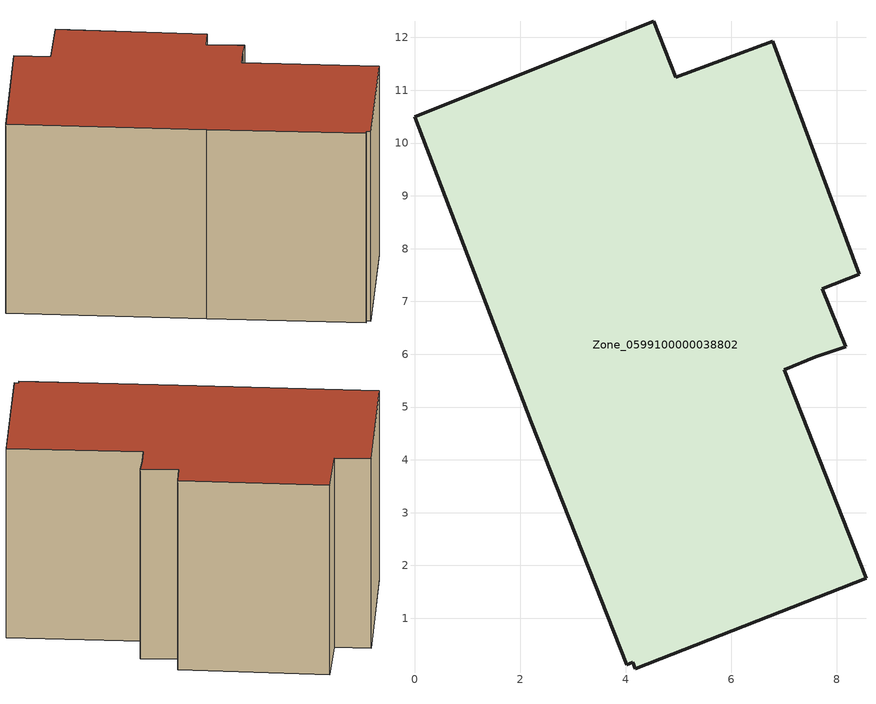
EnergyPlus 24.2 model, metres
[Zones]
Zone_0599100000038802
 floor ground (C_G): 4.02,0.12 2.21,4.71 0,10.5 4.53,12.31 4.95,11.25 6.78,11.93 8.42,7.52 7.72,7.24 8.17,6.14 7.6,5.95 7,5.71 8.55,1.76 4.18,0.04 4.13,0.17 z0
 wall outside (C_F): 4.18,0.04 8.55,1.76 7,5.71 7.6,5.95 8.17,6.14 7.72,7.24 8.42,7.52 6.78,11.93 4.95,11.25 4.53,12.31 0,10.5 2.21,4.71 4.02,0.12 4.13,0.17 4.18,0.04 z0:6.47
 roof outside (C_R): 4.13,0.17 4.18,0.04 8.55,1.76 7,5.71 7.6,5.95 8.17,6.14 7.72,7.24 8.42,7.52 6.78,11.93 4.95,11.25 4.53,12.31 0,10.5 2.21,4.71 4.02,0.12 z6.47
[BUILDING]
Pand.0599100000038802: North Axis=0; Terrain=City; Loads Convergence Tolerance Value=0.04; Temperature Convergence Tolerance Value=0.4; Solar Distribution=FullExterior; Maximum Number of Warmup Days=25; Minimum Number of Warmup Days=1
[Site:Location]
Rotterdam.The.Hague.AP_ZH_NLD Design_Conditions: Latitude=51.96; Longitude=4.45; Time Zone=1; Elevation=-4.5
[SITE:GROUNDTEMPERATURE:BUILDINGSURFACE]
18, 18, 18, 18, 18, 18, 18, 18, 18, 18, 18, 18
[MATERIAL] Thermal Absorptance=0.9; Solar Absorptance=0.7; Visible Absorptance=0.7
Name | Roughness | Thickness | Conductivity | Density | Specific Heat
G.TI.1946 | MediumSmooth | 0.15 | 1 | 540 | 1210
F.TI.1946 | Rough | 0.3 | 0.857143 | 1920 | 840
R.TI.1946 | MediumRough | 0.2 | 0.1 | 1500 | 1000
[CONSTRUCTION]
C_G: G.TI.1946
C_F: F.TI.1946
C_R: R.TI.1946
[ZONE]
Zone_0599100000038802: Type=1; Multiplier=1; Ceiling Height=Autocalculate; Volume=Autocalculate; Floor Area=autocalculate; Part of Total Floor Area=Yes
[ZONEINFILTRATION:DESIGNFLOWRATE]
Infil_Zone_0599100000038802: Zone or ZoneList or Space or SpaceList=Zone_0599100000038802; Schedule=AlwaysOn; Design Flow Rate Calculation Method=Flow/Area; Flow Rate per Floor Area=0.003; Constant Term Coefficient=1; Temperature Term Coefficient=0; Velocity Term Coefficient=0; Velocity Squared Term Coefficient=0
[HVACTEMPLATE:ZONE:IDEALLOADSAIRSYSTEM]
Zone_0599100000038802: Maximum Heating Supply Air Temperature=50; Minimum Cooling Supply Air Temperature=13; Maximum Heating Supply Air Humidity Ratio=0.0156; Minimum Cooling Supply Air Humidity Ratio=0.0077; Heating Limit=NoLimit; Cooling Limit=NoLimit; Dehumidification Control Type=ConstantSensibleHeatRatio; Cooling Sensible Heat Ratio=0.7; Dehumidification Setpoint=60; Humidification Control Type=None; Humidification Setpoint=30; Outdoor Air Method=None; Outdoor Air Flow Rate per Person=0.00944; Outdoor Air Flow Rate per Zone Floor Area=0; Outdoor Air Flow Rate per Zone=0; Demand Controlled Ventilation Type=None; Outdoor Air Economizer Type=NoEconomizer; Heat Recovery Type=None; Sensible Heat Recovery Effectiveness=0.7; Latent Heat Recovery Effectiveness=0.65
[ZONECONTROL:THERMOSTAT]
ThermostatControl_Zone_0599100000038802: Zone or ZoneList=Zone_0599100000038802; Control Type Schedule=DualSetpointControlType; Control 1=Thermostat_Zone_0599100000038802; Temperature Difference Between Cutout And Setpoint=0
[THERMOSTATSETPOINT:DUALSETPOINT]
Thermostat_Zone_0599100000038802: Heating Setpoint Temperature Schedule=HeatingSetpoint_Zone_0599100000038802; Cooling Setpoint Temperature Schedule=CoolingSetpoint_Zone_0599100000038802
[SCHEDULE:COMPACT]
HeatingSetpoint_Zone_0599100000038802: Through: 12/31, For: AllDays, Until: 24:00, 21
CoolingSetpoint_Zone_0599100000038802: Through: 12/31, For: AllDays, Until: 24:00, 24
DualSetpointControlType: Through: 12/31, For: AllDays, Until: 24:00, 4
AlwaysOn: Through: 12/31, For: AllDays, Until: 24:00, 1
